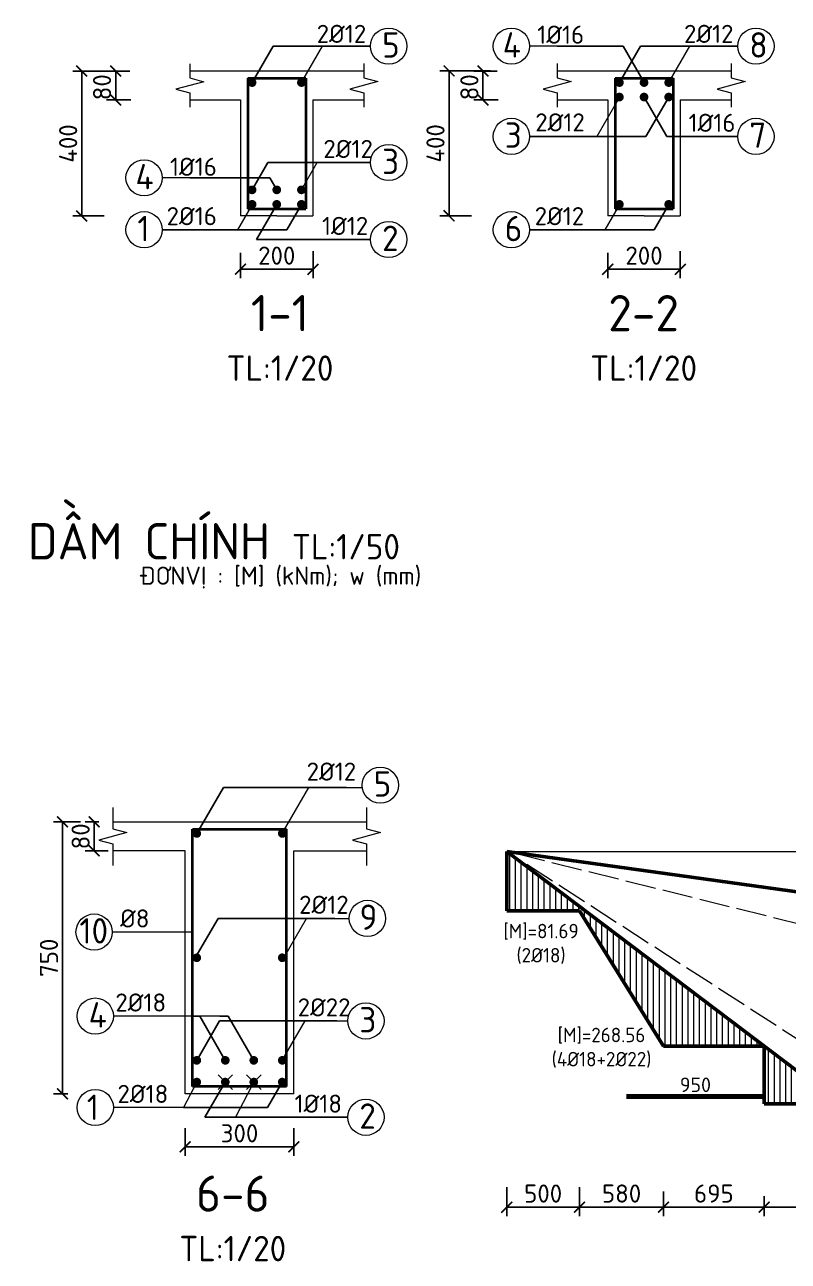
# Model space of a CAD drawing. Header units: millimetres. Extents: x 0 to 4970, y -594 to 1412.
# Drawn here: x 337.1 to 442.4, y 177.4 to 348 of the extents above; entities that cross this region are included whole.
import ezdxf

# ---------------------------------------------------------------- set-up
doc = ezdxf.new("R2010")
doc.units = ezdxf.units.MM
doc.header["$LTSCALE"] = 0.35
doc.header["$PDMODE"] = 3
doc.linetypes.add('ACAD_ISO02W100', pattern=[15, 12, -3])
doc.layers.get('0').update_dxf_attribs({"lineweight": 50})
for name, color, linetype, lineweight in [('Cot Dai', 7, 'Continuous', 35), ('Cot thep', 2, 'Continuous', 70), ('Cotthepcat', 3, 'Continuous', 70), ('Duong Bao', 6, 'Continuous', 18), ('DuongBaoBieuDo', 2, 'Continuous', 50), ('Kich Thuoc', 1, 'Continuous', 20), ('Ky Hieu', 4, 'Continuous', 20), ('Text', 40, 'Continuous', 20)]:
    doc.layers.add(name, color=color, linetype=linetype, lineweight=lineweight)
doc.styles.get("Standard").update_dxf_attribs({"font": 'isocpeur.ttf'})
doc.styles.add('VN', font='')
doc.styles.get('VN').set_extended_font_data('TCVN 7284')
doc.dimstyles.new('Dim20', dxfattribs={"dimtxt": 2.5, "dimasz": 1.5, "dimexe": 1.25, "dimexo": 0.625, "dimtad": 1, "dimlfac": 20, "dimtxsty": 'Standard', "dimblk": 'ARCHTICK', "dimcen": 2.5, "dimadec": 0, "dimazin": 0, "dimtfac": 1, "dimtmove": 0, "dimatfit": 3, "dimfxl": 1, "dimarcsym": 0})
doc.dimstyles.new('Dim20KT', dxfattribs={"dimtxt": 2.5, "dimasz": 1.5, "dimexe": 1.25, "dimexo": 0.625, "dimtad": 1, "dimlfac": 20, "dimtxsty": 'Standard', "dimblk": 'ARCHTICK', "dimcen": 2.5, "dimse1": 1, "dimse2": 1, "dimsd1": 1, "dimsd2": 1, "dimadec": 0, "dimazin": 0, "dimtfac": 1, "dimtmove": 0, "dimatfit": 3, "dimfxl": 1, "dimarcsym": 0})
doc.dimstyles.new('Dim50', dxfattribs={"dimtxt": 2.5, "dimasz": 1.5, "dimexe": 1.25, "dimexo": 0.625, "dimtad": 1, "dimlfac": 50, "dimtxsty": 'Standard', "dimblk": 'ARCHTICK', "dimcen": 2.5, "dimadec": 0, "dimazin": 0, "dimtfac": 1, "dimtmove": 0, "dimatfit": 3, "dimfxl": 1, "dimarcsym": 0})
doc.dimstyles.new('Dim50KT', dxfattribs={"dimtxt": 2.5, "dimasz": 1.5, "dimexe": 1.25, "dimexo": 0.625, "dimtad": 1, "dimlfac": 50, "dimtxsty": 'Standard', "dimblk": 'ARCHTICK', "dimcen": 2.5, "dimse1": 1, "dimse2": 1, "dimsd1": 1, "dimsd2": 1, "dimadec": 0, "dimazin": 0, "dimtfac": 1, "dimtmove": 0, "dimatfit": 3, "dimfxl": 1, "dimarcsym": 0})
doc.dimstyles.new('ISO-25', dxfattribs={"dimtxt": 2.5, "dimasz": 2.5, "dimexe": 1.25, "dimexo": 0.625, "dimtad": 1, "dimtxsty": 'Standard', "dimcen": 2.5, "dimadec": 0, "dimazin": 0, "dimtfac": 1, "dimtmove": 0, "dimatfit": 3, "dimfxl": 1, "dimarcsym": 0})

# ---------------------------------------------------------------- blocks, each defined once
blk = doc.blocks.new('_ArchTick')
at = {"color": 0, "linetype": 'ByBlock', "const_width": 0.15}
blk.add_lwpolyline([(-0.5, -0.5), (0.5, 0.5)], dxfattribs=at)
blk = doc.blocks.new('*D834')
at = {"layer": 'Defpoints', "color": 0}
for p in [(403.59, 188.26), (413.64, 188.26), (413.64, 184.86)]:
    blk.add_point(p, dxfattribs=at)
at = {"layer": 'Kich Thuoc', "color": 0, "lineweight": -2}
for p, q in [((403.59, 187.64), (403.59, 183.61)), ((413.64, 187.64), (413.64, 183.61)), ((403.59, 184.86), (413.64, 184.86))]:
    blk.add_line(p, q, dxfattribs=at)
at = {"layer": 'Kich Thuoc', "color": 0, "lineweight": -2, "xscale": 1.5, "yscale": 1.5, "zscale": 1.5, "rotation": 180}
blk.add_blockref('_ArchTick', (403.59, 184.86), dxfattribs=at)
at = {"layer": 'Kich Thuoc', "color": 0, "lineweight": -2, "xscale": 1.5, "yscale": 1.5, "zscale": 1.5}
blk.add_blockref('_ArchTick', (413.64, 184.86), dxfattribs=at)
at = {"layer": 'Kich Thuoc', "color": 0, "insert": (408.62, 186.74), "char_height": 2.5, "attachment_point": 5}
blk.add_mtext('500', dxfattribs=at)
blk = doc.blocks.new('*D898')
at = {"layer": 'Defpoints', "color": 0}
for p in [(347.92, 238.01), (346.67, 234.01), (349.22, 234.01)]:
    blk.add_point(p, dxfattribs=at)
at = {"layer": 'Kich Thuoc', "color": 0, "lineweight": -2}
for p, q in [((347.29, 238.01), (345.42, 238.01)), ((346.67, 238.01), (346.67, 234.01)), ((348.6, 234.01), (345.42, 234.01))]:
    blk.add_line(p, q, dxfattribs=at)
at = {"layer": 'Kich Thuoc', "color": 0, "lineweight": -2, "xscale": 1.5, "yscale": 1.5, "zscale": 1.5}
for p, rotation in [((346.67, 238.01), 90), ((346.67, 234.01), 270)]:
    blk.add_blockref('_ArchTick', p, dxfattribs=dict(at, rotation=rotation))
at = {"layer": 'Kich Thuoc', "color": 0, "insert": (344.79, 236.01), "char_height": 2.5, "attachment_point": 5, "rotation": 90}
blk.add_mtext('80', dxfattribs=at)
blk = doc.blocks.new('*D837')
at = {"layer": 'Defpoints', "color": 0}
for p in [(345.42, 238.01), (342.29, 200.51), (343.67, 200.51)]:
    blk.add_point(p, dxfattribs=at)
at = {"layer": 'Kich Thuoc', "color": 0, "lineweight": -2}
for p, q in [((344.79, 238.01), (341.04, 238.01)), ((342.29, 238.01), (342.29, 200.51)), ((343.04, 200.51), (341.04, 200.51))]:
    blk.add_line(p, q, dxfattribs=at)
at = {"layer": 'Kich Thuoc', "color": 0, "lineweight": -2, "xscale": 1.5, "yscale": 1.5, "zscale": 1.5}
for p, rotation in [((342.29, 238.01), 90), ((342.29, 200.51), 270)]:
    blk.add_blockref('_ArchTick', p, dxfattribs=dict(at, rotation=rotation))
at = {"layer": 'Kich Thuoc', "color": 0, "insert": (340.42, 219.26), "char_height": 2.5, "attachment_point": 5, "rotation": 90}
blk.add_mtext('750', dxfattribs=at)
blk = doc.blocks.new('*D838')
at = {"layer": 'Defpoints', "color": 0}
for p in [(359.22, 196.4), (374.22, 196.4), (374.22, 193.17)]:
    blk.add_point(p, dxfattribs=at)
at = {"layer": 'Kich Thuoc', "color": 0, "lineweight": -2}
for p, q in [((359.22, 195.77), (359.22, 191.92)), ((374.22, 195.77), (374.22, 191.92)), ((359.22, 193.17), (374.22, 193.17))]:
    blk.add_line(p, q, dxfattribs=at)
at = {"layer": 'Kich Thuoc', "color": 0, "lineweight": -2, "xscale": 1.5, "yscale": 1.5, "zscale": 1.5, "rotation": 180}
blk.add_blockref('_ArchTick', (359.22, 193.17), dxfattribs=at)
at = {"layer": 'Kich Thuoc', "color": 0, "lineweight": -2, "xscale": 1.5, "yscale": 1.5, "zscale": 1.5}
blk.add_blockref('_ArchTick', (374.22, 193.17), dxfattribs=at)
at = {"layer": 'Kich Thuoc', "color": 0, "insert": (366.72, 195.05), "char_height": 2.5, "attachment_point": 5}
blk.add_mtext('300', dxfattribs=at)
blk = doc.blocks.new('*D846')
at = {"layer": 'Defpoints', "color": 0}
for p in [(413.64, 187.64), (425.24, 187.64), (425.24, 184.86)]:
    blk.add_point(p, dxfattribs=at)
at = {"layer": 'Kich Thuoc', "color": 0, "lineweight": -2}
for p, q in [((413.64, 187.01), (413.64, 183.61)), ((425.24, 187.01), (425.24, 183.61)), ((413.64, 184.86), (425.24, 184.86))]:
    blk.add_line(p, q, dxfattribs=at)
at = {"layer": 'Kich Thuoc', "color": 0, "lineweight": -2, "xscale": 1.5, "yscale": 1.5, "zscale": 1.5, "rotation": 180}
blk.add_blockref('_ArchTick', (413.64, 184.86), dxfattribs=at)
at = {"layer": 'Kich Thuoc', "color": 0, "lineweight": -2, "xscale": 1.5, "yscale": 1.5, "zscale": 1.5}
blk.add_blockref('_ArchTick', (425.24, 184.86), dxfattribs=at)
at = {"layer": 'Kich Thuoc', "color": 0, "insert": (419.44, 186.74), "char_height": 2.5, "attachment_point": 5}
blk.add_mtext('580', dxfattribs=at)
blk = doc.blocks.new('*D847')
at = {"layer": 'Defpoints', "color": 0}
for p in [(425.24, 187.01), (439.13, 187.01), (439.13, 184.86)]:
    blk.add_point(p, dxfattribs=at)
at = {"layer": 'Kich Thuoc', "color": 0, "lineweight": -2}
for p, q in [((425.24, 186.39), (425.24, 183.61)), ((439.13, 186.39), (439.13, 183.61)), ((425.24, 184.86), (439.13, 184.86))]:
    blk.add_line(p, q, dxfattribs=at)
at = {"layer": 'Kich Thuoc', "color": 0, "lineweight": -2, "xscale": 1.5, "yscale": 1.5, "zscale": 1.5, "rotation": 180}
blk.add_blockref('_ArchTick', (425.24, 184.86), dxfattribs=at)
at = {"layer": 'Kich Thuoc', "color": 0, "lineweight": -2, "xscale": 1.5, "yscale": 1.5, "zscale": 1.5}
blk.add_blockref('_ArchTick', (439.13, 184.86), dxfattribs=at)
at = {"layer": 'Kich Thuoc', "color": 0, "insert": (432.18, 186.74), "char_height": 2.5, "attachment_point": 5}
blk.add_mtext('695', dxfattribs=at)
blk = doc.blocks.new('*D848')
at = {"layer": 'Defpoints', "color": 0}
for p in [(439.13, 186.39), (495.97, 186.22), (495.97, 184.86)]:
    blk.add_point(p, dxfattribs=at)
at = {"layer": 'Kich Thuoc', "color": 0, "lineweight": -2}
for p, q in [((439.13, 185.76), (439.13, 183.61)), ((439.13, 184.86), (495.97, 184.86)), ((495.97, 185.59), (495.97, 183.61))]:
    blk.add_line(p, q, dxfattribs=at)
at = {"layer": 'Kich Thuoc', "color": 0, "lineweight": -2, "xscale": 1.5, "yscale": 1.5, "zscale": 1.5, "rotation": 180}
blk.add_blockref('_ArchTick', (439.13, 184.86), dxfattribs=at)
at = {"layer": 'Kich Thuoc', "color": 0, "lineweight": -2, "xscale": 1.5, "yscale": 1.5, "zscale": 1.5}
blk.add_blockref('_ArchTick', (495.97, 184.86), dxfattribs=at)
at = {"layer": 'Kich Thuoc', "color": 0, "insert": (467.55, 186.74), "char_height": 2.5, "attachment_point": 5}
blk.add_mtext('2840', dxfattribs=at)
blk = doc.blocks.new('*D901')
at = {"layer": 'Defpoints', "color": 0}
for p in [(420.13, 200.11), (439.13, 200.11), (439.13, 200.11)]:
    blk.add_point(p, dxfattribs=at)
at = {"layer": 'Kich Thuoc', "color": 0, "insert": (429.63, 201.74), "char_height": 2.5, "attachment_point": 5}
blk.add_mtext('{\\H0.8x;950}', dxfattribs=at)
blk = doc.blocks.new('*D908')
at = {"layer": 'Defpoints', "color": 0}
for p in [(258.88, 342.62), (347.38, 342.62), (347.38, 338.85)]:
    blk.add_point(p, dxfattribs=at)
at = {"layer": 'Kich Thuoc', "color": 0, "insert": (303.13, 340.73), "char_height": 2.5, "attachment_point": 5}
blk.add_mtext('1780', dxfattribs=at)
blk = doc.blocks.new('*D910')
at = {"layer": 'Defpoints', "color": 0}
for p in [(258.88, 203.68), (347.38, 203.68), (347.38, 199.9)]:
    blk.add_point(p, dxfattribs=at)
at = {"layer": 'Kich Thuoc', "color": 0, "insert": (303.13, 201.78), "char_height": 2.5, "attachment_point": 5}
blk.add_mtext('1780', dxfattribs=at)
blk = doc.blocks.new('*D1478')
at = {"layer": 'Defpoints', "color": 0}
for p in [(376.86, 317.35), (366.86, 317.14), (376.86, 314.24)]:
    blk.add_point(p, dxfattribs=at)
at = {"layer": 'Kich Thuoc', "color": 0, "lineweight": -2}
for p, q in [((366.86, 316.51), (366.86, 312.99)), ((376.86, 316.72), (376.86, 312.99)), ((366.86, 314.24), (376.86, 314.24))]:
    blk.add_line(p, q, dxfattribs=at)
at = {"layer": 'Kich Thuoc', "color": 0, "lineweight": -2, "xscale": 1.5, "yscale": 1.5, "zscale": 1.5, "rotation": 180}
blk.add_blockref('_ArchTick', (366.86, 314.24), dxfattribs=at)
at = {"layer": 'Kich Thuoc', "color": 0, "lineweight": -2, "xscale": 1.5, "yscale": 1.5, "zscale": 1.5}
blk.add_blockref('_ArchTick', (376.86, 314.24), dxfattribs=at)
at = {"layer": 'Kich Thuoc', "color": 0, "insert": (371.86, 316.12), "char_height": 2.5, "attachment_point": 5}
blk.add_mtext('200', dxfattribs=at)
blk = doc.blocks.new('*D1479')
at = {"layer": 'Defpoints', "color": 0}
for p in [(427.54, 317.35), (417.54, 317.14), (427.54, 314.24)]:
    blk.add_point(p, dxfattribs=at)
at = {"layer": 'Kich Thuoc', "color": 0, "lineweight": -2}
for p, q in [((417.54, 316.51), (417.54, 312.99)), ((427.54, 316.72), (427.54, 312.99)), ((417.54, 314.24), (427.54, 314.24))]:
    blk.add_line(p, q, dxfattribs=at)
at = {"layer": 'Kich Thuoc', "color": 0, "lineweight": -2, "xscale": 1.5, "yscale": 1.5, "zscale": 1.5, "rotation": 180}
blk.add_blockref('_ArchTick', (417.54, 314.24), dxfattribs=at)
at = {"layer": 'Kich Thuoc', "color": 0, "lineweight": -2, "xscale": 1.5, "yscale": 1.5, "zscale": 1.5}
blk.add_blockref('_ArchTick', (427.54, 314.24), dxfattribs=at)
at = {"layer": 'Kich Thuoc', "color": 0, "insert": (422.54, 316.12), "char_height": 2.5, "attachment_point": 5}
blk.add_mtext('200', dxfattribs=at)
blk = doc.blocks.new('*D1483')
at = {"layer": 'Defpoints', "color": 0}
for p in [(352.21, 341.59), (349.63, 337.59), (352.35, 337.59)]:
    blk.add_point(p, dxfattribs=at)
at = {"layer": 'Kich Thuoc', "color": 0, "lineweight": -2}
for p, q in [((351.59, 341.59), (348.38, 341.59)), ((349.63, 341.59), (349.63, 337.59)), ((351.72, 337.59), (348.38, 337.59))]:
    blk.add_line(p, q, dxfattribs=at)
at = {"layer": 'Kich Thuoc', "color": 0, "lineweight": -2, "xscale": 1.5, "yscale": 1.5, "zscale": 1.5}
for p, rotation in [((349.63, 341.59), 90), ((349.63, 337.59), 270)]:
    blk.add_blockref('_ArchTick', p, dxfattribs=dict(at, rotation=rotation))
at = {"layer": 'Kich Thuoc', "color": 0, "insert": (347.75, 339.35), "char_height": 2.5, "attachment_point": 5, "rotation": 90}
blk.add_mtext('80', dxfattribs=at)
blk = doc.blocks.new('*D1484')
at = {"layer": 'Defpoints', "color": 0}
for p in [(351.28, 341.59), (344.95, 321.59), (348.65, 321.59)]:
    blk.add_point(p, dxfattribs=at)
at = {"layer": 'Kich Thuoc', "color": 0, "lineweight": -2}
for p, q in [((350.65, 341.59), (343.7, 341.59)), ((344.95, 341.59), (344.95, 321.59)), ((348.02, 321.59), (343.7, 321.59))]:
    blk.add_line(p, q, dxfattribs=at)
at = {"layer": 'Kich Thuoc', "color": 0, "lineweight": -2, "xscale": 1.5, "yscale": 1.5, "zscale": 1.5}
for p, rotation in [((344.95, 341.59), 90), ((344.95, 321.59), 270)]:
    blk.add_blockref('_ArchTick', p, dxfattribs=dict(at, rotation=rotation))
at = {"layer": 'Kich Thuoc', "color": 0, "insert": (343.07, 331.59), "char_height": 2.5, "attachment_point": 5, "rotation": 90}
blk.add_mtext('400', dxfattribs=at)
blk = doc.blocks.new('*D1485')
at = {"layer": 'Defpoints', "color": 0}
for p in [(401.96, 341.61), (395.63, 321.61), (399.33, 321.61)]:
    blk.add_point(p, dxfattribs=at)
at = {"layer": 'Kich Thuoc', "color": 0, "lineweight": -2}
for p, q in [((401.34, 341.61), (394.38, 341.61)), ((395.63, 341.61), (395.63, 321.61)), ((398.71, 321.61), (394.38, 321.61))]:
    blk.add_line(p, q, dxfattribs=at)
at = {"layer": 'Kich Thuoc', "color": 0, "lineweight": -2, "xscale": 1.5, "yscale": 1.5, "zscale": 1.5}
for p, rotation in [((395.63, 341.61), 90), ((395.63, 321.61), 270)]:
    blk.add_blockref('_ArchTick', p, dxfattribs=dict(at, rotation=rotation))
at = {"layer": 'Kich Thuoc', "color": 0, "insert": (393.76, 331.61), "char_height": 2.5, "attachment_point": 5, "rotation": 90}
blk.add_mtext('400', dxfattribs=at)
blk = doc.blocks.new('*D1496')
at = {"layer": 'Defpoints', "color": 0}
for p in [(402.9, 341.59), (400.31, 337.59), (403.03, 337.59)]:
    blk.add_point(p, dxfattribs=at)
at = {"layer": 'Kich Thuoc', "color": 0, "lineweight": -2}
for p, q in [((402.27, 341.59), (399.06, 341.59)), ((400.31, 341.59), (400.31, 337.59)), ((402.41, 337.59), (399.06, 337.59))]:
    blk.add_line(p, q, dxfattribs=at)
at = {"layer": 'Kich Thuoc', "color": 0, "lineweight": -2, "xscale": 1.5, "yscale": 1.5, "zscale": 1.5}
for p, rotation in [((400.31, 341.59), 90), ((400.31, 337.59), 270)]:
    blk.add_blockref('_ArchTick', p, dxfattribs=dict(at, rotation=rotation))
at = {"layer": 'Kich Thuoc', "color": 0, "insert": (398.44, 339.35), "char_height": 2.5, "attachment_point": 5, "rotation": 90}
blk.add_mtext('80', dxfattribs=at)

msp = doc.modelspace()

# ---------------------------------------------------------------- hatches: boundary and pattern name
at = {"layer": 'Ky Hieu'}
h = msp.add_hatch(dxfattribs=at)
h.set_pattern_fill('LINE', color=256, scale=0.25, angle=90, style=0)
h.paths.add_polyline_path([(403.586868, 233.920271), (403.586868, 225.750271), (413.643217, 225.750271), (425.243217, 207.060271), (439.125166, 207.060271)])
h = msp.add_hatch(dxfattribs=at)
h.set_pattern_fill('LINE', color=256, scale=0.25, angle=90, style=0)
h.paths.add_polyline_path([(566.011715, 233.920271), (541.586868, 233.920271), (520.872102, 233.920271), (520.798884, 233.894239), (495.968112, 207.060271), (508.883284, 207.060271), (520.483284, 225.750271), (566.857519, 225.750271), (580.057519, 212.710271), (610.586868, 212.710271), (610.586868, 214.099271), (587.586868, 214.099271)])
h.paths.add_polyline_path([(495.968112, 207.060271), (495.586868, 206.648271), (449.586868, 199.153271), (439.125166, 207.060271), (439.125166, 199.100271), (495.968112, 199.100271)])

# ---------------------------------------------------------------- linework, layer by layer
at = {"layer": 'Cot Dai'}
for p, q in [((367.858127, 340.594945), (375.858127, 340.594945)), ((367.858127, 340.594945), (367.858127, 322.594945)), ((375.858127, 340.594945), (375.858127, 322.594945)), ((418.543176, 340.594945), (426.543176, 340.594945)), ((418.543176, 340.594945), (418.543176, 322.594945)), ((426.543176, 340.594945), (426.543176, 322.594945)), ((360.220203, 237.01436), (373.220203, 237.01436)), ((360.220203, 201.51436), (360.220203, 237.01436)), ((373.220203, 201.51436), (373.220203, 237.01436)), ((373.220203, 201.51436), (360.220203, 201.51436))]:
    msp.add_line(p, q, dxfattribs=at)
for points in [[(367.858127, 322.594945), (371.858127, 322.594945), (375.858127, 322.594945)], [(418.543176, 322.594945), (422.543176, 322.594945), (426.543176, 322.594945)]]:
    msp.add_lwpolyline(points, dxfattribs=at)
at = {"layer": 'Cot thep', "const_width": 0.6}
for points in [[(368.158127, 339.994945, 1), (368.758127, 339.994945, 1)], [(374.958127, 339.994945, 1), (375.558127, 339.994945, 1)], [(418.843176, 339.994945, 1), (419.443176, 339.994945, 1)], [(425.643176, 339.994945, 1), (426.243176, 339.994945, 1)], [(418.843176, 337.994945, 1), (419.443176, 337.994945, 1)], [(425.643176, 337.994945, 1), (426.243176, 337.994945, 1)], [(368.158127, 325.194945, 1), (368.758127, 325.194945, 1)], [(374.958127, 325.194945, 1), (375.558127, 325.194945, 1)], [(371.558127, 323.194945, 1), (372.158127, 323.194945, 1)], [(418.843176, 323.194945, 1), (419.443176, 323.194945, 1)], [(425.643176, 323.194945, 1), (426.243176, 323.194945, 1)], [(360.520203, 236.41436, 1), (361.120203, 236.41436, 1)], [(372.320203, 236.41436, 1), (372.920203, 236.41436, 1)], [(360.520203, 219.26436, 1), (361.120203, 219.26436, 1)], [(372.320203, 219.26436, 1), (372.920203, 219.26436, 1)], [(364.453536, 205.11436, 1), (365.053536, 205.11436, 1)], [(368.386869, 205.11436, 1), (368.986869, 205.11436, 1)], [(360.520203, 202.11436, 1), (361.120203, 202.11436, 1)], [(364.453536, 202.11436, 1), (365.053536, 202.11436, 1)], [(368.386869, 202.11436, 1), (368.986869, 202.11436, 1)], [(372.320203, 202.11436, 1), (372.920203, 202.11436, 1)]]:
    msp.add_lwpolyline(points, format="xyb", close=True, dxfattribs=at)
at = {"layer": 'Cot thep', "color": 1, "const_width": 0.6}
for points in [[(422.243176, 339.994945, 1), (422.843176, 339.994945, 1)], [(422.243176, 337.994945, 1), (422.843176, 337.994945, 1)], [(371.558127, 325.194945, 1), (372.158127, 325.194945, 1)], [(368.158127, 323.194945, 1), (368.758127, 323.194945, 1)], [(374.958127, 323.194945, 1), (375.558127, 323.194945, 1)], [(360.520203, 205.11436, 1), (361.120203, 205.11436, 1)], [(372.320203, 205.11436, 1), (372.920203, 205.11436, 1)]]:
    msp.add_lwpolyline(points, format="xyb", close=True, dxfattribs=at)
at = {"layer": 'Cotthepcat'}
msp.add_line((439.125166, 200.110032), (420.125166, 200.110032), dxfattribs=at)
at = {"layer": 'Duong Bao'}
for p, q in [((359.858127, 341.594945), (383.858127, 341.594945)), ((410.543176, 341.594945), (434.543176, 341.594945)), ((359.858127, 337.594945), (366.858127, 337.594945)), ((366.858127, 337.594945), (366.858127, 321.594945)), ((376.858127, 337.594945), (376.858127, 321.594945)), ((376.858127, 337.594945), (383.858127, 337.594945)), ((410.543176, 337.594945), (417.543176, 337.594945)), ((417.543176, 337.594945), (417.543176, 321.594945)), ((427.543176, 337.594945), (427.543176, 321.594945)), ((427.543176, 337.594945), (434.543176, 337.594945)), ((371.858127, 321.594945), (366.858127, 321.594945)), ((371.858127, 321.594945), (376.858127, 321.594945)), ((422.543176, 321.594945), (417.543176, 321.594945)), ((422.543176, 321.594945), (427.543176, 321.594945)), ((349.220203, 238.01436), (384.220203, 238.01436)), ((359.220203, 234.01436), (349.220203, 234.01436)), ((359.220203, 200.51436), (359.220203, 234.01436)), ((374.220203, 200.51436), (374.220203, 234.01436)), ((374.220203, 234.01436), (384.220203, 234.01436)), ((374.220203, 200.51436), (359.220203, 200.51436))]:
    msp.add_line(p, q, dxfattribs=at)
at = {"layer": 'DuongBaoBieuDo'}
for p, q in [((403.586868, 233.920271), (403.586868, 225.750271)), ((413.643217, 225.750271), (403.586868, 225.750271)), ((413.643217, 225.750271), (425.243217, 207.060271)), ((425.243217, 207.060271), (439.125166, 207.060271)), ((439.125166, 207.060271), (439.125166, 199.100271)), ((495.968112, 199.100271), (439.125166, 199.100271))]:
    msp.add_line(p, q, dxfattribs=at)
for points in [[(403.586868, 233.920271), (449.586868, 227.513271), (495.586868, 235.007271), (520.752245, 246.688383), (541.586868, 271.518271), (561.687586, 250.285359), (587.586868, 242.459271), (610.586868, 242.459271)], [(403.586868, 233.920271), (449.586868, 199.153271), (495.586868, 206.648271), (520.798884, 233.894239), (541.586868, 241.285271), (561.58583, 237.986312), (587.586868, 214.099271), (610.586868, 214.099271), (610.586868, 213.540271)]]:
    msp.add_lwpolyline(points, dxfattribs=at)
at = {"layer": 'Kich Thuoc'}
msp.add_line((403.586868, 233.920271), (541.586868, 233.920271), dxfattribs=at)
for p in [(364.753536, 202.11436), (368.686869, 202.11436)]:
    msp.add_point(p, dxfattribs=at)
at = {"layer": 'Ky Hieu'}
for p, q in [((375.258127, 339.994945), (378.160174, 345.021437)), ((410.539445, 345.021336), (406.733618, 345.021336)), ((425.943176, 339.994945), (428.845222, 345.021437)), ((419.143176, 337.994945), (416.010539, 332.569058)), ((375.258127, 325.194945), (377.433938, 328.96356)), ((378.288569, 328.96356), (384.803326, 328.96356)), ((359.854396, 326.851731), (356.048569, 326.851731)), ((368.458127, 323.194945), (366.436926, 319.694122)), ((419.143176, 323.194945), (417.121975, 319.694122)), ((362.729822, 319.694122), (356.048569, 319.694122)), ((413.233618, 319.694122), (406.733618, 319.694122)), ((372.620203, 236.41436), (376.284825, 242.761672)), ((381.477902, 242.773016), (383.665402, 242.773016)), ((372.820203, 219.26436), (375.958542, 224.700123)), ((373.366261, 224.700123), (381.865402, 224.700123)), ((360.220203, 222.812403), (349.153268, 222.812403)), ((363.990209, 211.218212), (349.316595, 211.218212)), ((372.620203, 205.11436), (375.758542, 210.550123)), ((373.152996, 210.550123), (381.665402, 210.550123)), ((360.820203, 202.11436), (358.984699, 198.613537)), ((368.826175, 202.380055), (366.143336, 197.263124)), ((358.984699, 198.613537), (349.316595, 198.613537))]:
    msp.add_line(p, q, dxfattribs=at)
at = {"layer": 'Ky Hieu', "linetype": 'ACAD_ISO02W100'}
for p, q in [((403.586868, 233.920271), (449.586868, 199.153271)), ((449.586868, 204.206271), (403.586868, 233.920271)), ((449.586868, 222.516271), (403.586868, 233.920271)), ((449.586868, 227.513271), (403.586868, 233.920271))]:
    msp.add_line(p, q, dxfattribs=at)
at = {"layer": 'Ky Hieu'}
for points in [[(359.858127, 342.594945), (359.858127, 342.594945), (359.858127, 340.630221), (361.789979, 340.112583), (357.926275, 339.077306), (359.858127, 338.559668), (359.858127, 336.594945), (359.858127, 336.594945)], [(383.858127, 342.612583), (383.858127, 342.612583), (383.858127, 340.647859), (385.789979, 340.130221), (381.926275, 339.094945), (383.858127, 338.577306), (383.858127, 336.612583), (383.858127, 336.612583)], [(410.543176, 342.612583), (410.543176, 342.612583), (410.543176, 340.647859), (412.475027, 340.130221), (408.611324, 339.094945), (410.543176, 338.577306), (410.543176, 336.612583), (410.543176, 336.612583)], [(434.543176, 342.612583), (434.543176, 342.612583), (434.543176, 340.647859), (436.475027, 340.130221), (432.611324, 339.094945), (434.543176, 338.577306), (434.543176, 336.612583), (434.543176, 336.612583)], [(349.220203, 240.01436), (349.220203, 240.01436), (349.220203, 237.049636), (351.152054, 236.531998), (347.288351, 235.496722), (349.220203, 234.979084), (349.220203, 232.01436), (349.220203, 232.01436)], [(384.220203, 240.01436), (384.220203, 240.01436), (384.220203, 237.049636), (386.152054, 236.531998), (382.288351, 235.496722), (384.220203, 234.979084), (384.220203, 232.01436), (384.220203, 232.01436)]]:
    msp.add_lwpolyline(points, dxfattribs=at)
for centre in [(387.303326, 345.021336), (404.233618, 345.021336), (437.988375, 345.021336), (404.233618, 332.569058), (437.988375, 332.569058), (387.303326, 328.96356), (353.548569, 326.851731), (353.548569, 319.694122), (387.303326, 318.343709), (404.233618, 319.694122), (386.147337, 243.073016), (384.365402, 224.700123), (346.653268, 222.812403), (346.816595, 211.218212), (384.165402, 210.550123), (346.816595, 198.613537), (384.165402, 197.263124)]:
    msp.add_circle(centre, 2.5, dxfattribs=at)

# ---------------------------------------------------------------- texts
for p in [(377.369622, 345.464727), (428.05467, 345.464727), (407.531205, 333.253274)]:
    msp.add_text('2%%C12', height=2.5, dxfattribs=at).set_placement(p)
at = {"layer": 'Ky Hieu', "style": 'VN'}
for s, p in [('5', (386.389303, 343.438201)), ('4', (403.041814, 343.438201)), ('8', (437.074352, 343.438201)), ('3', (403.319595, 331.002733)), ('7', (437.074352, 330.985923)), ('3', (386.389303, 327.380426)), ('4', (352.356765, 325.268596)), ('1', (352.634546, 318.110987)), ('6', (403.319595, 318.110987)), ('2', (386.389303, 316.760574)), ('5', (385.233314, 241.489882)), ('9', (383.285193, 223.116989)), ('10', (344.627805, 221.229268)), ('4', (345.902572, 209.635077)), ('3', (383.251379, 208.966989)), ('1', (345.64476, 196.887056)), ('2', (383.251379, 195.679989))]:
    msp.add_text(s, height=3.5, dxfattribs=at).set_placement(p)
at = {"layer": 'Ky Hieu', "char_height": 2.5}
for s, insert, attachment_point in [('1%%C16', (414.281205, 345.35311), 9), ('1%%C16', (435.162931, 333.194058), 9), ('2%%C12', (378.288569, 329.58856), 7), ('1%%C16', (363.596156, 327.127284), 9), ('2%%C16', (363.596156, 320.319122), 9), ('2%%C12', (414.281205, 320.319122), 9), ('1%%C12', (384.477882, 318.968709), 9), ('2%%C12', (375.981299, 243.698016), 7), ('2%%C12', (374.944254, 225.325123), 7), ('%%C8', (354.297888, 223.437403), 9), ('2%%C18', (356.597434, 211.843212), 9), ('2%%C22', (374.744254, 211.175123), 7), ('2%%C18', (356.891967, 199.238537), 9), ('1%%C18', (380.864479, 197.888124), 9)]:
    msp.add_mtext(s, dxfattribs=dict(at, insert=insert, attachment_point=attachment_point))
at = {"layer": 'Text', "style": 'VN'}
for s, insert, char_height, width, attachment_point in [('\\pt5;1-1 \\P{\\H0.7x;TL:1/20}', (372.299166, 304.771486), 5, 43.59497134, 5), ('\\pt5;2-2 \\P{\\H0.7x;TL:1/20}', (422.485329, 304.771486), 5, 43.59497134, 5), ('^IDẦM CHÍNH {\\H0.7x;TL:1/50}', (361.666492, 274.211091), 5, 119.00779123, 8), ('ĐƠNVỊ : [M] (kNm); w (mm)', (372.374367, 271.707098), 2.5, 43.36754411, 5), ('[M]=81.69 \\P(2%%C18)', (408.327322, 221.183514), 2, 28.27522987, 5), ('[M]=268.56 \\P(4%%C18+2%%C22)', (416.673652, 206.846727), 2, 28.27522987, 5), ('\\pt5;6-6\\P{\\H0.7x;TL:1/20}', (365.785329, 183.315817), 5, 43.59497134, 5)]:
    msp.add_mtext(s, dxfattribs=dict(at, insert=insert, char_height=char_height, width=width, attachment_point=attachment_point))

# ---------------------------------------------------------------- dimensions: what is measured, and where the dimension line sits
at = {"layer": 'Kich Thuoc'}
for base, p1, p2, text, dimstyle, picture, middle in [((347.384345, 338.851485), (258.884345, 342.621978), (347.384345, 342.621978), '1780', 'Dim20KT', '*D908', (303.134345, 340.726485)), ((347.384345, 199.904536), (258.884345, 203.675029), (347.384345, 203.675029), '1780', 'Dim20KT', '*D910', (303.134345, 201.779536)), ((439.125166, 200.110032), (420.125166, 200.110032), (439.125166, 200.110032), '{\\H0.8x;<>}', 'Dim50KT', '*D901', (429.625166, 201.735032)), ((439.125166, 184.86162), (425.243217, 187.010133), (439.125166, 187.010133), '695', 'Dim50', '*D847', (432.184192, 186.73662)), ((495.968112, 184.86162), (439.125166, 186.385133), (495.968112, 186.215167), '2840', 'Dim50', '*D848', (467.546639, 186.73662))]:
    dim = msp.add_linear_dim(base=base, p1=p1, p2=p2, text=text, dimstyle=dimstyle, dxfattribs=at)
    dim.commit()
    dim.dimension.update_dxf_attribs({"geometry": picture, "text_midpoint": middle})
for base, p1, p2, picture, middle in [((344.945834, 321.594945), (351.278906, 341.594945), (348.647392, 321.594945), '*D1484', (343.070834, 331.594945)), ((395.630883, 321.612583), (401.963954, 341.612583), (399.332441, 321.612583), '*D1485', (393.755883, 331.612583)), ((342.291481, 200.51436), (345.419624, 238.01436), (343.666902, 200.51436), '*D837', (340.416481, 219.26436))]:
    dim = msp.add_linear_dim(base=base, p1=p1, p2=p2, angle=90, dimstyle='Dim20', dxfattribs=at)
    dim.commit()
    dim.dimension.update_dxf_attribs({"geometry": picture, "text_midpoint": middle})
for base, p1, p2, picture, middle in [((349.629127, 337.594945), (352.212199, 341.594945), (352.346268, 337.594945), '*D1483', (349.629127, 339.345674)), ((400.314176, 337.594945), (402.897248, 341.594945), (403.031317, 337.594945), '*D1496', (400.314176, 339.345674)), ((346.669624, 234.01436), (347.918328, 238.01436), (349.220203, 234.01436), '*D898', (346.669624, 236.01436))]:
    dim = msp.add_linear_dim(base=base, p1=p1, p2=p2, angle=90, dimstyle='Dim20', dxfattribs=at)
    dim.commit()
    dim.dimension.update_dxf_attribs({"geometry": picture, "text_midpoint": middle, "dimtype": 160})
for base, p1, p2, dimstyle, picture, middle in [((376.858127, 314.241994), (366.858127, 317.138607), (376.858127, 317.345387), 'Dim20', '*D1478', (371.858127, 316.116994)), ((427.543176, 314.241994), (417.543176, 317.138607), (427.543176, 317.345387), 'Dim20', '*D1479', (422.543176, 316.116994)), ((374.220203, 193.171617), (359.220203, 196.395608), (374.220203, 196.395608), 'Dim20', '*D838', (366.720203, 195.046617)), ((425.243217, 184.86162), (413.643217, 187.635133), (425.243217, 187.635133), 'Dim50', '*D846', (419.443217, 186.73662))]:
    dim = msp.add_linear_dim(base=base, p1=p1, p2=p2, dimstyle=dimstyle, dxfattribs=at)
    dim.commit()
    dim.dimension.update_dxf_attribs({"geometry": picture, "text_midpoint": middle})
dim = msp.add_linear_dim(base=(413.643217, 184.86162), p1=(403.586868, 188.260133), p2=(413.643217, 188.260133), text='500', dimstyle='Dim50', dxfattribs=at)
dim.commit()
dim.dimension.update_dxf_attribs({"geometry": '*D834', "text_midpoint": (408.615043, 184.86162), "dimtype": 160})

# ---------------------------------------------------------------- leaders
at = {"layer": 'Ky Hieu'}
for points, dimstyle in [([(368.458127, 339.994945), (371.360115, 345.021336), (384.803326, 345.021336)], 'ISO-25'), ([(422.543176, 339.994945), (419.641187, 345.021336), (410.539445, 345.021336)], 'ISO-25'), ([(419.143176, 339.994945), (422.045164, 345.021336), (435.488375, 345.021336)], 'ISO-25'), ([(425.943176, 337.994945), (422.810539, 332.569058), (406.733618, 332.569058)], 'ISO-25'), ([(422.543176, 337.994945), (425.675813, 332.569058), (435.488375, 332.569058)], 'Dim50'), ([(371.858127, 325.194945), (370.901581, 326.851731), (359.854396, 326.851731)], 'ISO-25'), ([(371.858127, 323.194945), (369.057265, 318.343709), (384.803326, 318.343709)], 'ISO-25'), ([(360.820203, 236.41436), (364.491375, 242.773016), (381.477902, 242.773016)], 'ISO-25'), ([(364.753536, 205.11436), (361.229476, 211.218212), (360.056876, 211.218212)], 'ISO-25'), ([(368.686869, 205.11436), (365.162809, 211.218212), (363.990209, 211.218212)], 'ISO-25'), ([(372.620203, 202.11436), (370.599002, 198.613537), (358.984699, 198.613537)], 'ISO-25'), ([(372.620203, 202.11436), (370.599002, 198.613537), (359.998741, 198.613537)], 'ISO-25'), ([(364.753536, 202.11436), (361.952674, 197.263124), (381.665402, 197.263124)], 'ISO-25')]:
    msp.add_leader(points, dimstyle=dimstyle, override={"dimgap": 0.625, "dimtad": 1, "dimldrblk": 'None'}, dxfattribs=at)
at = {"layer": 'Ky Hieu', "annotation_type": 0, "has_hookline": 1}
for points, hookline_direction, text_width in [([(368.458127, 325.194945), (370.633938, 328.96356), (377.663569, 328.96356)], 0, 6.5), ([(375.258127, 323.194945), (373.236926, 319.694122), (363.173569, 319.694122)], 1, 6.5), ([(425.943176, 323.194945), (423.921975, 319.694122), (413.858618, 319.694122)], 1, 6.5), ([(360.620203, 219.26436), (363.758542, 224.700123), (372.741261, 224.700123)], 0, 6.5), ([(360.820203, 205.11436), (363.958542, 210.550123), (372.541261, 210.550123)], 0, 7)]:
    msp.add_leader(points, dimstyle='ISO-25', override={"dimgap": 0.625, "dimtad": 1, "dimldrblk": 'None'}, dxfattribs=dict(at, hookline_direction=hookline_direction, text_width=text_width))

doc.saveas('drawing.dxf')
